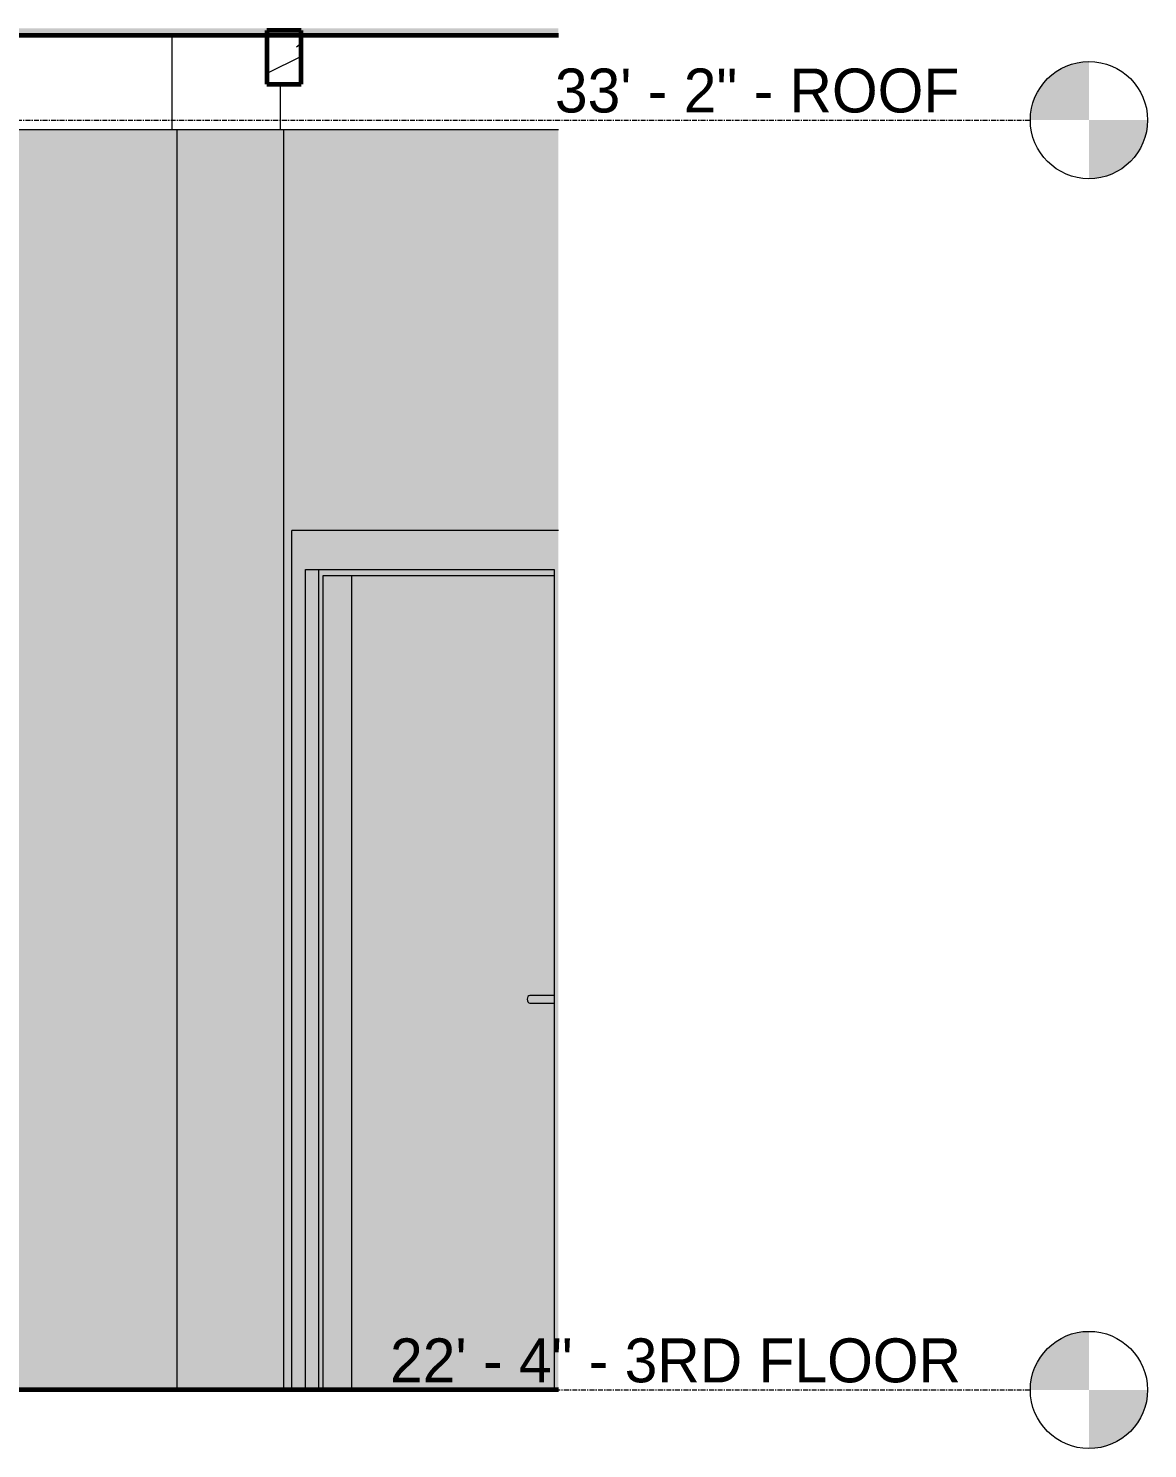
# Model space of a CAD drawing. Header units: inches. Extents: x 10304 to 16189, y 229 to 496.
# Drawn here: x 16073.9 to 16188.5, y 262 to 407.4 of the extents above; entities that cross this region are included whole.
import ezdxf

# ---------------------------------------------------------------- set-up
doc = ezdxf.new("R2010")
doc.units = ezdxf.units.IN
doc.header["$MEASUREMENT"] = 0
doc.linetypes.add('Grid Line 1_2_', pattern=[0.875, 0.5, -0.125, 0.125, -0.125])
for name, color, linetype, lineweight in [('0-2', 10, 'Continuous', 9), ('0-4', 90, 'Continuous', 5), ('A-DOOR', 31, 'Continuous', 18), ('A-DOOR-2', 31, 'Continuous', 9), ('A-DOOR-FRAM', 31, 'Continuous', 9), ('A-DOOR-FRAM-1', 31, 'Continuous', 18), ('A-FLOR-2', 250, 'Continuous', 60), ('A-FLOR-LEVL', 51, 'Continuous', 9), ('A-FLOR-LEVL-1', 51, 'Grid Line 1_2_', 9), ('A-FLOR-PATT-1', 10, 'Continuous', 9), ('A-ROOF-1', 7, 'Continuous', 18), ('I-WALL', 2, 'Continuous', 18), ('I-WALL-3', 2, 'Continuous', 5), ('S-BEAM', 12, 'Continuous', 9), ('S-BEAM-2', 250, 'Continuous', 60)]:
    doc.layers.add(name, color=color, linetype=linetype, lineweight=lineweight)
doc.styles.add('Century Gothic', font='ufonts.com_century-gothic.ttf', dxfattribs={"height": 4.5})

# ---------------------------------------------------------------- blocks, each defined once
blk = doc.blocks.new('CTR - 1st Phase - Shell_rvt-4-INTERIOR ELEVATION - CORRIDOR WEST _302_W_ - 3RD FLOOR - EAST WALL')
at = {"layer": 'A-FLOR-PATT-1'}
h = blk.add_hatch(dxfattribs=at)
h.set_pattern_fill('FP_32', color=256, style=0, pattern_type=2)
h.set_pattern_definition([(0, (-8.66, 0), (0, 2.399), []), (315, (-8.66, 0), (2.3985062, 0), [3.393, -3.393]), (45, (-8.66, 0), (2.3985062, 0), [3.393, -3.393])])
h.paths.add_polyline_path([(-2489.83, 406.71), (-2461.74, 406.71), (-2461.74, 407.39), (-3407.67, 407.39), (-3407.67, 406.71), (-2490.18, 406.71)], flags=0)
at = {"layer": 'A-FLOR-2'}
for p, q in [((-3407.67, 406.71), (-2461.74, 406.71)), ((-2461.74, 268), (-3496.93, 268))]:
    blk.add_line(p, q, dxfattribs=at)
at = {"layer": 'A-ROOF-1'}
for p, q in [((-2501.27, 397), (-2501.27, 406.71)), ((-2490.18, 397), (-2490.18, 401.67))]:
    blk.add_line(p, q, dxfattribs=at)
blk = doc.blocks.new('LVL-Laminated Veneer Lumber - 4X6 S_ PINE - NO_ 1-2421998-INTERIOR ELEVATION - CORRIDOR WEST _302_W_ - 3RD FLOOR - EAST WALL')
at = {"layer": 'S-BEAM'}
h = blk.add_hatch(dxfattribs=at)
h.set_pattern_fill('FP_35', color=256, style=0, pattern_type=2)
h.set_pattern_definition([(216.87, (-5.462, 7.997), (23.9897714, 15.9936429), [3.998, -35.986]), (206.565, (-0.663, 5.598), (-7.9970807, -7.996619), [8.941, -8.941]), (198.435, (-0.663, 1.599), (-15.9938446, -7.9970983), [5.058, -20.23])])
h.paths.add_polyline_path([(-2489.83, 401.67), (-2488.08, 401.67), (-2488.08, 406.71), (-2491.58, 406.71), (-2491.58, 401.67), (-2489.98, 401.67)], flags=0)
at = {"layer": 'S-BEAM-2'}
for p, q in [((-2488.08, 407.17), (-2491.58, 407.17)), ((-2491.58, 407.17), (-2491.58, 401.67)), ((-2488.08, 401.67), (-2488.08, 407.17)), ((-2491.58, 401.67), (-2488.08, 401.67))]:
    blk.add_line(p, q, dxfattribs=at)
blk = doc.blocks.new('CTR - 1st Phase - Structure_rvt-4-INTERIOR ELEVATION - CORRIDOR WEST _302_W_ - 3RD FLOOR - EAST WALL')
at = {"layer": '0-2'}
blk.add_blockref('LVL-Laminated Veneer Lumber - 4X6 S_ PINE - NO_ 1-2421998-INTERIOR ELEVATION - CORRIDOR WEST _302_W_ - 3RD FLOOR - EAST WALL', (0, 0), dxfattribs=at)
blk = doc.blocks.new('HOLLOW METAL - UNIT DOOR-2191977-INTERIOR ELEVATION - CORRIDOR WEST _302_W_ - 3RD FLOOR - EAST WALL')
at = {"layer": 'A-DOOR'}
for points in [[(-2482.89, 268), (-2462.16, 268), (-2462.16, 307.61), (-2464.72, 307.62), (-2464.79, 307.66), (-2464.84, 307.72), (-2464.92, 307.9), (-2464.92, 308.1), (-2464.84, 308.28), (-2464.79, 308.34), (-2464.72, 308.38), (-2464.65, 308.39), (-2462.16, 308.39), (-2462.16, 351.38), (-2482.89, 351.38), (-2482.89, 270.96)], [(-2462.16, 308), (-2462.16, 308.39), (-2464.72, 308.38), (-2464.79, 308.34), (-2464.84, 308.28), (-2464.92, 308.1), (-2464.92, 308)], [(-2462.16, 307.61), (-2462.16, 308), (-2464.93, 308), (-2464.89, 307.8), (-2464.79, 307.66), (-2464.72, 307.62), (-2464.65, 307.61)]]:
    blk.add_hatch(color=256, dxfattribs=at).paths.add_polyline_path(points, flags=0)
at = {"layer": 'A-DOOR-FRAM-1'}
for points in [[(-2488.5, 268), (-2487.62, 268), (-2487.62, 352), (-2462.16, 352), (-2462.16, 268), (-2461.74, 268), (-2461.74, 356), (-2489.03, 356), (-2489.03, 268)], [(-2487.62, 268), (-2486.25, 268), (-2486.25, 352), (-2487.62, 352), (-2487.62, 269.01)], [(-2485.81, 268), (-2485.81, 351.38), (-2462.16, 351.38), (-2462.16, 352), (-2486.25, 352), (-2486.25, 268)], [(-2483.2, 268), (-2482.89, 268), (-2482.89, 351.38), (-2485.81, 351.38), (-2485.81, 268), (-2483.38, 268)]]:
    blk.add_hatch(color=256, dxfattribs=at).paths.add_polyline_path(points, flags=0)
at = {"layer": 'A-DOOR-2'}
for p, q in [((-2462.16, 308.39), (-2464.65, 308.39)), ((-2464.65, 307.61), (-2462.16, 307.61))]:
    blk.add_line(p, q, dxfattribs=at)
for start_param, end_param in [(0, 1.570796), (1.570796, 3.141593)]:
    blk.add_ellipse((-2464.65, 308), major_axis=(0, 0.394), ratio=0.707107, start_param=start_param, end_param=end_param, dxfattribs=at)
at = {"layer": 'A-DOOR-FRAM'}
for p, q in [((-2489.03, 268), (-2489.03, 356)), ((-2461.74, 356), (-2489.03, 356)), ((-2487.62, 268), (-2487.62, 352)), ((-2487.62, 352), (-2462.16, 352)), ((-2486.25, 268), (-2486.25, 352)), ((-2462.16, 352), (-2462.16, 268)), ((-2485.81, 268), (-2485.81, 351.38)), ((-2485.81, 351.38), (-2462.16, 351.38)), ((-2482.89, 268), (-2482.89, 351.38))]:
    blk.add_line(p, q, dxfattribs=at)
blk = doc.blocks.new('Level - Level Head - Circle-50818-INTERIOR ELEVATION - CORRIDOR WEST _302_W_ - 3RD FLOOR - EAST WALL')
at = {"layer": 'A-FLOR-LEVL'}
h = blk.add_hatch(color=256, dxfattribs=at)
edge = h.paths.add_edge_path(flags=0)
edge.add_line((-2407.41, 268), (-2413.41, 268))
edge.add_arc((-2407.41, 268), 6, 90, 180, ccw=False)
edge.add_line((-2407.41, 274), (-2407.41, 268))
h = blk.add_hatch(color=256, dxfattribs=at)
edge = h.paths.add_edge_path(flags=0)
edge.add_line((-2407.41, 262), (-2407.41, 268))
edge.add_line((-2407.41, 268), (-2401.41, 268))
edge.add_arc((-2407.41, 268), 6, 270, 360, ccw=False)
blk.add_circle((-2407.41, 268), 6, dxfattribs=at)

msp = doc.modelspace()

# ---------------------------------------------------------------- hatches: boundary and pattern name
at = {"layer": 'I-WALL'}
for points in [[(16078.89, 268), (16078.89, 397), (15945.2, 397), (15945.2, 268), (16063.51, 268)], [(16100.12, 268), (16100.92, 268), (16100.92, 356), (16128.21, 356), (16128.21, 397), (16100.12, 397), (16100.12, 268.98)]]:
    msp.add_hatch(color=256, dxfattribs=at).paths.add_polyline_path(points, flags=0)
at = {"layer": 'I-WALL-3'}
for points in [[(16089.14, 268), (16089.14, 397), (16078.89, 397), (16078.89, 268)], [(16100.12, 268), (16100.12, 397), (16089.14, 397), (16089.14, 268)]]:
    msp.add_hatch(color=256, dxfattribs=at).paths.add_polyline_path(points, flags=0)

# ---------------------------------------------------------------- linework, layer by layer
at = {"layer": 'A-FLOR-LEVL-1'}
for p, q in [((15044.65, 398), (16176.54, 398)), ((15044.65, 268), (16176.54, 268))]:
    msp.add_line(p, q, dxfattribs=at)
at = {"layer": 'I-WALL'}
for p, q in [((16128.21, 397), (15544.63, 397)), ((16089.14, 397), (16089.14, 268)), ((16100.12, 268), (16100.12, 397))]:
    msp.add_line(p, q, dxfattribs=at)

# ---------------------------------------------------------------- block references
at = {"layer": '0-4'}
for name in ['CTR - 1st Phase - Shell_rvt-4-INTERIOR ELEVATION - CORRIDOR WEST _302_W_ - 3RD FLOOR - EAST WALL', 'CTR - 1st Phase - Structure_rvt-4-INTERIOR ELEVATION - CORRIDOR WEST _302_W_ - 3RD FLOOR - EAST WALL']:
    msp.add_blockref(name, (18589.95, 0), dxfattribs=at)
at = {"layer": 'A-DOOR'}
msp.add_blockref('HOLLOW METAL - UNIT DOOR-2191977-INTERIOR ELEVATION - CORRIDOR WEST _302_W_ - 3RD FLOOR - EAST WALL', (18589.95, 0), dxfattribs=at)
at = {"layer": 'A-FLOR-LEVL'}
for p in [(18589.95, 130), (18589.95, 0)]:
    msp.add_blockref('Level - Level Head - Circle-50818-INTERIOR ELEVATION - CORRIDOR WEST _302_W_ - 3RD FLOOR - EAST WALL', p, dxfattribs=at)

# ---------------------------------------------------------------- texts
at = {"layer": 'A-FLOR-LEVL', "char_height": 4.5, "attachment_point": 1, "style": 'Century Gothic'}
for s, insert, width in [('33\' - 2" - ROOF', (16127.86, 403.28), 52.116), ('22\' - 4" - 3RD FLOOR', (16110.98, 273.28), 72.5685)]:
    msp.add_mtext(s, dxfattribs=dict(at, insert=insert, width=width))

doc.saveas('drawing.dxf')
